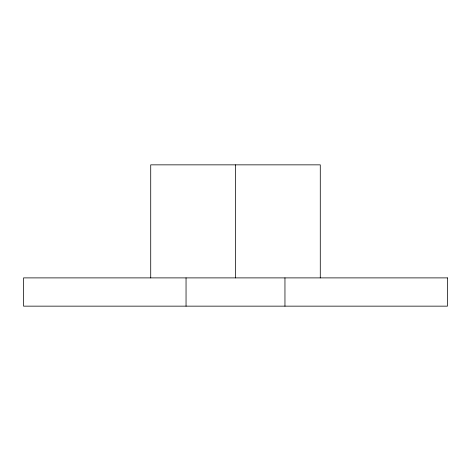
<?xml version="1.0" encoding="UTF-8"?>
<svg xmlns="http://www.w3.org/2000/svg" width="471" height="471" viewBox="0 0 471 471"><rect width="100%" height="100%" fill="white"/><g stroke="black" fill="none" stroke-linecap="round" stroke-linejoin="round"><path stroke-width="0.71" d="M320.28 277.89L320.28 164.85L150.72 164.85L150.72 277.89M284.955 277.89L284.955 306.15M235.5 164.85L235.5 277.89M186.045 277.89L186.045 306.15M447.45 277.89L23.55 277.89L23.55 306.15L447.45 306.15L447.45 277.89"/></g></svg>
